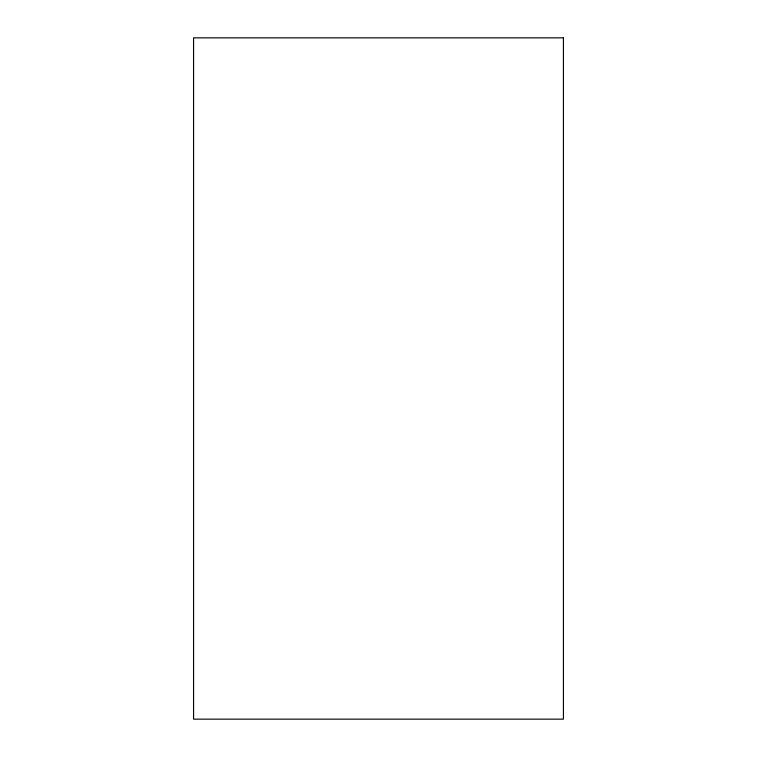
<?xml version="1.0" encoding="UTF-8"?>
<svg xmlns="http://www.w3.org/2000/svg" width="757" height="757" viewBox="0 0 757 757"><rect width="100%" height="100%" fill="white"/><g stroke="black" fill="none" stroke-linecap="round" stroke-linejoin="round"><path stroke-width="1.14" d="M563.426 37.85L193.574 37.85L193.574 719.15L563.426 719.15L563.426 37.85"/></g></svg>
